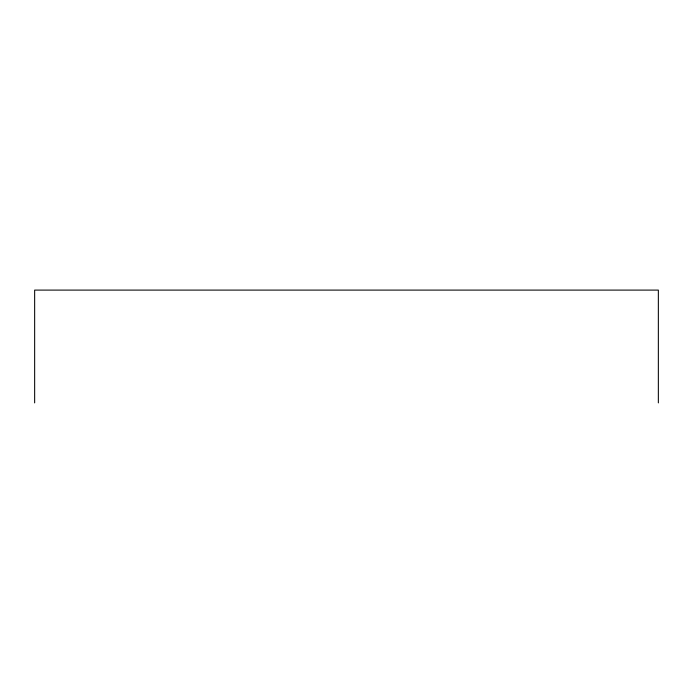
<?xml version="1.0" encoding="UTF-8"?>
<svg xmlns="http://www.w3.org/2000/svg" width="693" height="693" viewBox="0 0 693 693"><rect width="100%" height="100%" fill="white"/><g stroke="black" fill="none" stroke-linecap="round" stroke-linejoin="round"><path stroke-width="1.04" d="M658.35 402.902L658.35 290.098L34.65 290.098L34.65 402.902"/></g></svg>
